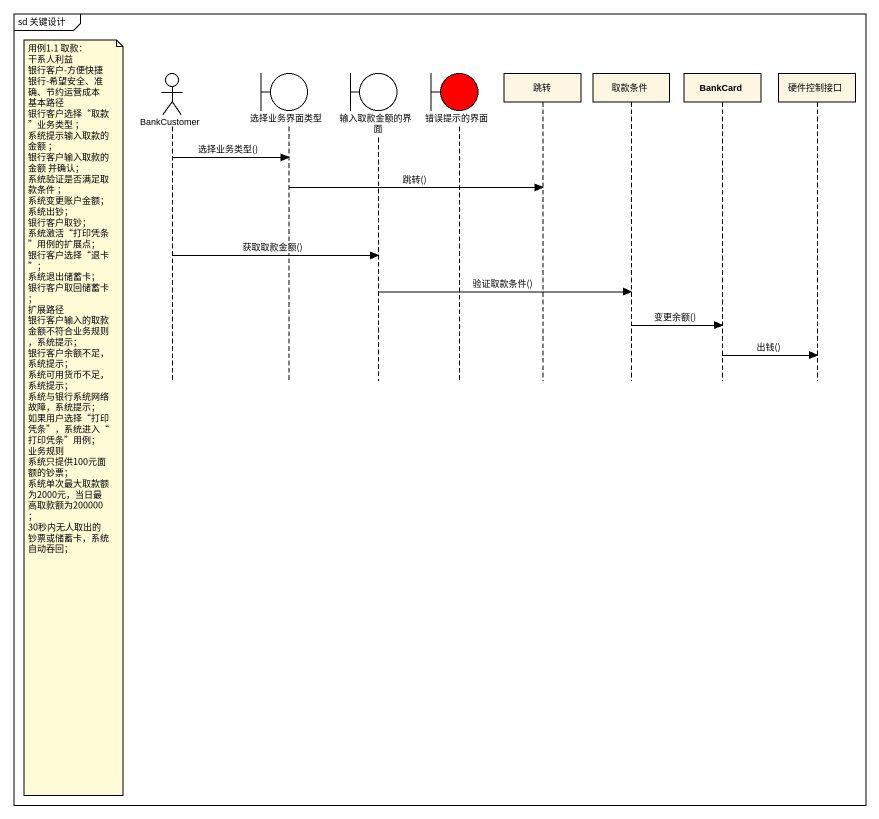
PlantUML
@startuml
mainframe sd 关键设计
hide footbox
actor BankCustomer
boundary 选择业务界面类型
boundary 输入取款金额的界面
boundary 错误提示的界面 #FF0000
participant 跳转
participant 取款条件
participant BankCard
participant 硬件控制接口

BankCustomer -> 选择业务界面类型 : 选择业务类型()
选择业务界面类型 -> 跳转 : 跳转()
BankCustomer -> 输入取款金额的界面 : 获取取款金额()
输入取款金额的界面 -> 取款条件 : 验证取款条件()
取款条件 -> BankCard : 变更余额()
BankCard -> 硬件控制接口 : 出钱()
note left of BankCustomer
  用例1.1 取款：
  干系人利益
  银行客户-方便快捷
  银行-希望安全、准确、节约运营成本
  基本路径
  银行客户选择“取款”业务类型 ；
  系统提示输入取款的金额 ；
  银行客户输入取款的金额 并确认；
  系统验证是否满足取款条件 ；
  系统变更账户金额；
  系统出钞；
  银行客户取钞；
  系统激活“打印凭条”用例的扩展点；
  银行客户选择“退卡”；
  系统退出储蓄卡；
  银行客户取回储蓄卡；
  扩展路径
  银行客户输入的取款金额不符合业务规则，系统提示；
  银行客户余额不足，系统提示；
  系统可用货币不足，系统提示；
  系统与银行系统网络故障，系统提示；
  如果用户选择“打印凭条”，系统进入“打印凭条”用例；
  业务规则
  系统只提供100元面额的钞票；
  系统单次最大取款额为2000元，当日最高取款额为200000；
  30秒内无人取出的钞票或储蓄卡，系统自动吞回；
end note
@enduml
